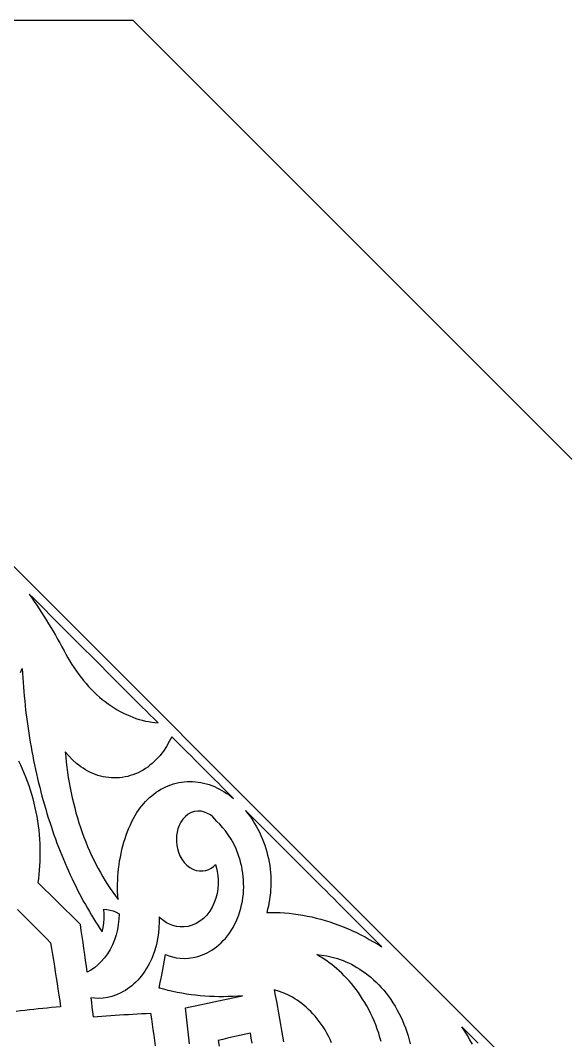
# Model space of a CAD drawing. Extents: x -535 to 1345, y -535 to 535.
# Drawn here: x 201.3 to 299.7, y 350.8 to 535 of the extents above; entities that cross this region are included whole.
import ezdxf

# ---------------------------------------------------------------- set-up
doc = ezdxf.new("R2010")
doc.units = 0
doc.layers.add('LAYER_1', color=18, linetype='CONTINUOUS')
doc.layers.add('LAYER_10', color=174, linetype='CONTINUOUS')

msp = doc.modelspace()

# ---------------------------------------------------------------- linework, layer by layer
at = {"layer": 'LAYER_1'}
for points in [[(-535, 0), (-535, -221.6), (-221.6, -535), (0, -535), (221.6, -535), (535, -221.6), (535, 0), (535, 221.6), (221.6, 535), (0, 535), (-221.6, 535), (-535, 221.6)], [(202.87, 431.41), (203.32, 430.75), (203.76, 430.1), (204.21, 429.45), (204.64, 428.78), (205.08, 428.12), (205.51, 427.45), (205.93, 426.77), (206.35, 426.09), (206.77, 425.4), (207.17, 424.71), (207.58, 424.01), (207.98, 423.31), (208.37, 422.61), (208.75, 421.9), (209.14, 421.19), (209.48, 420.56), (209.83, 419.92), (210.2, 419.31), (210.57, 418.69), (210.97, 418.1), (211.36, 417.5), (211.79, 416.93), (212.21, 416.36), (212.66, 415.82), (213.11, 415.28), (213.58, 414.76), (214.05, 414.25), (214.54, 413.77), (215.03, 413.3), (215.54, 412.85), (216.05, 412.41), (216.58, 412.01), (217.11, 411.6), (217.65, 411.24), (218.19, 410.87), (218.74, 410.55), (219.29, 410.23), (219.86, 409.95), (220.42, 409.67), (220.99, 409.43), (221.56, 409.2), (222.13, 409), (222.7, 408.81), (223.27, 408.66), (223.84, 408.51), (224.41, 408.4), (224.98, 408.29), (225.55, 408.23), (226.12, 408.16), (225.39, 408.89), (224.66, 409.61), (223.94, 410.34), (223.21, 411.07), (222.48, 411.79), (221.76, 412.52), (221.03, 413.24), (220.3, 413.97), (219.58, 414.7), (218.85, 415.42), (218.12, 416.15), (217.4, 416.88), (216.67, 417.6), (215.94, 418.33), (215.22, 419.06), (214.49, 419.78), (213.77, 420.51), (213.04, 421.24), (212.31, 421.96), (211.59, 422.69), (210.86, 423.42), (210.13, 424.14), (209.41, 424.87), (208.68, 425.59), (207.95, 426.32), (207.23, 427.05), (206.5, 427.77), (205.77, 428.5), (205.05, 429.23), (204.32, 429.95), (203.6, 430.68)], [(209.35, 402.94), (209.44, 402.01), (209.53, 401.09), (209.65, 400.16), (209.76, 399.23), (209.91, 398.31), (210.06, 397.39), (210.23, 396.47), (210.41, 395.55), (210.62, 394.64), (210.82, 393.72), (211.06, 392.82), (211.29, 391.92), (211.56, 391.04), (211.82, 390.15), (212.12, 389.28), (212.41, 388.42), (212.73, 387.57), (213.05, 386.72), (213.4, 385.89), (213.74, 385.06), (214.12, 384.26), (214.49, 383.46), (214.89, 382.68), (215.29, 381.91), (215.71, 381.16), (216.13, 380.41), (216.57, 379.69), (217.01, 378.98), (217.47, 378.29), (217.94, 377.61), (218.42, 376.96), (218.9, 376.31), (218.86, 376.99), (218.82, 377.67), (218.82, 378.37), (218.81, 379.06), (218.84, 379.76), (218.87, 380.46), (218.93, 381.16), (218.99, 381.86), (219.09, 382.55), (219.18, 383.25), (219.31, 383.94), (219.44, 384.62), (219.6, 385.3), (219.76, 385.97), (219.96, 386.63), (220.15, 387.28), (220.38, 387.92), (220.61, 388.55), (220.86, 389.16), (221.12, 389.77), (221.4, 390.35), (221.68, 390.93), (221.99, 391.47), (222.3, 392.02), (222.88, 392.84), (223.2, 393.23), (223.52, 393.62), (223.87, 393.99), (224.22, 394.36), (224.59, 394.7), (224.97, 395.03), (225.37, 395.34), (225.77, 395.65), (226.19, 395.92), (226.61, 396.19), (227.06, 396.42), (227.5, 396.65), (227.97, 396.84), (228.43, 397.02), (228.91, 397.17), (229.39, 397.31), (229.87, 397.41), (230.36, 397.5), (230.86, 397.55), (231.36, 397.6), (231.86, 397.6), (232.36, 397.6), (232.86, 397.55), (233.36, 397.5), (233.86, 397.4), (234.35, 397.31), (234.84, 397.17), (235.33, 397.03), (235.8, 396.85), (236.28, 396.67), (236.74, 396.46), (237.2, 396.24), (237.64, 395.99), (238.08, 395.73), (238.51, 395.45), (238.93, 395.17), (239.73, 394.55), (239.03, 395.24), (238.34, 395.94), (237.64, 396.64), (236.94, 397.33), (236.25, 398.03), (235.55, 398.72), (234.85, 399.42), (234.16, 400.12), (233.46, 400.81), (232.77, 401.51), (232.07, 402.21), (231.37, 402.9), (230.68, 403.6), (229.98, 404.29), (229.28, 404.99), (228.59, 405.69), (228.15, 404.8), (227.65, 403.93), (227.09, 403.09), (226.78, 402.69), (226.47, 402.29), (226.13, 401.92), (225.78, 401.54), (225.41, 401.19), (225.04, 400.84), (224.65, 400.53), (224.25, 400.21), (223.82, 399.94), (223.4, 399.66), (222.96, 399.42), (222.51, 399.18), (222.05, 398.99), (221.59, 398.8), (221.11, 398.66), (220.63, 398.51), (220.15, 398.42), (219.66, 398.32), (219.17, 398.28), (218.67, 398.23), (218.18, 398.24), (217.69, 398.24), (217.2, 398.3), (216.71, 398.35), (216.23, 398.46), (215.75, 398.56), (215.27, 398.71), (214.81, 398.86), (214.35, 399.06), (213.9, 399.25), (213.46, 399.48), (213.02, 399.72), (212.61, 399.99), (212.19, 400.25), (211.8, 400.55), (211.41, 400.85), (210.67, 401.51), (209.99, 402.21)], [(241.89, 392.39), (242.23, 391.95), (242.58, 391.5), (242.91, 391.02), (243.24, 390.55), (243.55, 390.03), (243.85, 389.52), (244.14, 388.98), (244.42, 388.44), (244.67, 387.87), (244.92, 387.31), (245.15, 386.72), (245.37, 386.13), (245.55, 385.52), (245.74, 384.91), (245.89, 384.29), (246.04, 383.67), (246.15, 383.04), (246.27, 382.41), (246.34, 381.78), (246.41, 381.14), (246.45, 380.51), (246.48, 379.88), (246.48, 379.26), (246.48, 378.64), (246.44, 378.03), (246.4, 377.41), (246.32, 376.82), (246.24, 376.22), (246.13, 375.65), (246.03, 375.07), (245.89, 374.52), (245.75, 373.97), (246.55, 373.97), (247.35, 373.97), (248.16, 373.93), (248.97, 373.88), (249.78, 373.8), (250.6, 373.72), (251.41, 373.6), (252.23, 373.47), (253.05, 373.31), (253.87, 373.15), (254.68, 372.94), (255.5, 372.74), (256.31, 372.49), (257.13, 372.25), (257.93, 371.97), (258.74, 371.68), (259.54, 371.36), (260.34, 371.04), (261.13, 370.68), (261.93, 370.32), (262.71, 369.93), (263.49, 369.53), (264.25, 369.1), (265.02, 368.67), (265.77, 368.21), (266.52, 367.75), (265.8, 368.48), (265.07, 369.2), (264.35, 369.92), (263.63, 370.65), (262.9, 371.37), (262.18, 372.1), (261.45, 372.82), (260.73, 373.55), (260, 374.27), (259.28, 375), (258.55, 375.72), (257.83, 376.45), (257.1, 377.17), (256.38, 377.9), (255.65, 378.62), (254.93, 379.35), (254.21, 380.07), (253.48, 380.79), (252.76, 381.52), (252.03, 382.24), (251.31, 382.97), (250.58, 383.69), (249.86, 384.42), (249.13, 385.14), (248.41, 385.87), (247.68, 386.59), (246.96, 387.32), (246.23, 388.04), (245.51, 388.77), (244.78, 389.49), (244.06, 390.22), (243.34, 390.94), (242.61, 391.66)]]:
    msp.add_lwpolyline(points, close=True, dxfattribs=at)
for points in [[(201.26, 417.3), (201.6, 417.98), (201.65, 417.15), (201.7, 416.32), (201.75, 415.49), (201.82, 414.65), (201.89, 413.82), (201.95, 412.99), (202.04, 412.16), (202.12, 411.32), (202.21, 410.49), (202.32, 409.66), (202.42, 408.83), (202.52, 408), (202.65, 407.17), (202.77, 406.34), (202.89, 405.51), (203.04, 404.69), (203.18, 403.86), (203.32, 403.04), (203.48, 402.22), (203.65, 401.4), (203.81, 400.59), (203.99, 399.77), (204.17, 398.96), (204.35, 398.15), (204.54, 397.35), (204.74, 396.55), (204.94, 395.75), (205.16, 394.96), (205.37, 394.17), (205.59, 393.38), (205.83, 392.6), (206.06, 391.82), (206.29, 391.04), (206.55, 390.28), (206.8, 389.51), (207.05, 388.75), (207.32, 387.99), (207.59, 387.24), (207.86, 386.49), (208.14, 385.76), (208.43, 385.02), (208.72, 384.29), (209.02, 383.57), (209.32, 382.85), (209.62, 382.14), (209.94, 381.44), (210.26, 380.74), (210.58, 380.04), (210.91, 379.36), (211.25, 378.68), (211.58, 378), (211.93, 377.34), (212.28, 376.68), (212.62, 376.02), (212.99, 375.38), (213.35, 374.74), (213.71, 374.1), (214.09, 373.48), (214.46, 372.86), (214.84, 372.24), (215.23, 371.65), (215.61, 371.05), (216, 370.45), (216.19, 371.24), (216.31, 372.05), (216.38, 372.88), (216.38, 373.71), (216.32, 374.54), (216.89, 374.5), (217.46, 374.39), (218.02, 374.22), (218.57, 373.98), (219.09, 373.68), (219.05, 372.74), (218.94, 371.8), (218.77, 370.85), (218.53, 369.91), (218.23, 369), (217.87, 368.11), (217.44, 367.27), (216.97, 366.48), (216.44, 365.74), (215.87, 365.08), (215.26, 364.48), (214.63, 363.96), (213.99, 363.52), (213.33, 363.16), (213.18, 364.23), (213.03, 365.31), (212.88, 366.39), (212.72, 367.47), (212.57, 368.55), (212.41, 369.63), (212.25, 370.72), (212.09, 371.8), (211.46, 372.43), (210.82, 373.06), (210.18, 373.68), (209.55, 374.31), (208.91, 374.93), (208.28, 375.56), (207.64, 376.18), (207, 376.81), (206.37, 377.44), (205.73, 378.06), (205.1, 378.69), (204.46, 379.31), (204.56, 380.07), (204.65, 380.82), (204.72, 381.6), (204.78, 382.37), (204.81, 383.16), (204.85, 383.95), (204.85, 384.75), (204.84, 385.55), (204.81, 386.36), (204.77, 387.17), (204.7, 387.98), (204.63, 388.8), (204.52, 389.62), (204.41, 390.43), (204.27, 391.25), (204.13, 392.06), (203.95, 392.87), (203.77, 393.68), (203.55, 394.47), (203.34, 395.27), (203.09, 396.05), (202.84, 396.83), (202.56, 397.59), (202.27, 398.36), (201.96, 399.1), (201.65, 399.83), (201.31, 400.55), (200.96, 401.26)], [(231.78, 350.24), (231.67, 351.31), (231.56, 352.39), (231.45, 353.47), (231.33, 354.56), (231.22, 355.64), (231.1, 356.72), (231.94, 356.91), (232.79, 357.1), (233.64, 357.29), (234.49, 357.47), (235.34, 357.66), (236.19, 357.84), (237.05, 358.02), (237.9, 358.2), (238.76, 358.38), (239.62, 358.55), (240.48, 358.73), (241.35, 358.9), (240.5, 358.84), (239.65, 358.78), (238.8, 358.76), (237.96, 358.74), (237.11, 358.75), (236.27, 358.76), (235.42, 358.8), (234.58, 358.84), (233.74, 358.92), (232.9, 359), (232.07, 359.11), (231.24, 359.22), (230.41, 359.37), (229.59, 359.52), (228.77, 359.7), (227.95, 359.88), (227.14, 360.09), (226.34, 360.3), (226.52, 361.31), (226.71, 362.31), (226.89, 363.32), (227.09, 364.33), (227.28, 365.33), (227.48, 366.34), (228.07, 366.12), (228.71, 365.93), (229.38, 365.79), (230.09, 365.7), (230.84, 365.66), (231.62, 365.69), (232.44, 365.8), (233.27, 365.99), (234.13, 366.28), (234.56, 366.47), (234.99, 366.67), (235.42, 366.91), (235.85, 367.16), (236.27, 367.46), (236.69, 367.76), (237.1, 368.11), (237.51, 368.47), (237.89, 368.88), (238.28, 369.28), (238.64, 369.75), (239, 370.21), (239.32, 370.72), (239.65, 371.22), (239.93, 371.77), (240.22, 372.33), (240.46, 372.91), (240.69, 373.5), (240.88, 374.11), (241.07, 374.72), (241.21, 375.36), (241.35, 375.99), (241.43, 376.63), (241.52, 377.27), (241.55, 377.91), (241.58, 378.55), (241.57, 379.18), (241.55, 379.81), (241.49, 380.43), (241.43, 381.05), (241.33, 381.64), (241.22, 382.24), (241.08, 382.8), (240.94, 383.37), (240.6, 384.44), (240.2, 385.43), (239.77, 386.36), (239.29, 387.21), (238.8, 387.98), (238.29, 388.69), (237.77, 389.32), (237.25, 389.89), (236.73, 390.39), (236.39, 390.8), (236, 391.19), (235.56, 391.55), (235.06, 391.85), (234.51, 392.08), (233.93, 392.22), (233.32, 392.26), (232.71, 392.18), (232.12, 391.99), (231.56, 391.69), (231.05, 391.29), (230.6, 390.8), (230.23, 390.25), (229.93, 389.67), (229.71, 389.06), (229.56, 388.46), (229.46, 387.86), (229.43, 387.3), (229.43, 386.72), (229.49, 386.12), (229.61, 385.48), (229.8, 384.84), (230.07, 384.19), (230.41, 383.57), (230.82, 383), (231.3, 382.49), (231.84, 382.07), (232.41, 381.75), (233.01, 381.54), (233.61, 381.44), (234.19, 381.45), (234.75, 381.55), (235.26, 381.73), (235.72, 381.98), (236.13, 382.27), (236.48, 382.6), (236.66, 381.98), (236.8, 381.32), (236.91, 380.6), (236.97, 379.85), (236.97, 379.06), (236.91, 378.24), (236.77, 377.4), (236.56, 376.56), (236.27, 375.73), (235.89, 374.93), (235.44, 374.18), (234.91, 373.49), (234.31, 372.88), (233.66, 372.36), (232.97, 371.95), (232.25, 371.64), (231.53, 371.44), (230.81, 371.34), (230.11, 371.34), (229.43, 371.43), (228.8, 371.59), (228.2, 371.82), (227.65, 372.1), (227.15, 372.43), (226.69, 372.79), (226.29, 373.17), (226.31, 372.21), (226.28, 371.22), (226.19, 370.22), (226.04, 369.2), (225.82, 368.17), (225.54, 367.16), (225.18, 366.15), (224.97, 365.67), (224.76, 365.18), (224.52, 364.71), (224.27, 364.24), (223.99, 363.79), (223.72, 363.34), (223.41, 362.93), (223.1, 362.51), (222.77, 362.12), (222.44, 361.74), (222.08, 361.39), (221.73, 361.04), (221.36, 360.73), (220.98, 360.42), (220.59, 360.15), (220.21, 359.88), (219.81, 359.66), (219.41, 359.43), (218.6, 359.07), (217.79, 358.79), (216.99, 358.59), (216.2, 358.48), (215.42, 358.44), (214.68, 358.47), (213.95, 358.56), (214.07, 357.7), (214.18, 356.85), (214.29, 355.99), (214.4, 355.14), (215.19, 355.2), (215.98, 355.25), (216.77, 355.31), (217.57, 355.36), (218.36, 355.41), (219.16, 355.46), (219.96, 355.51), (220.75, 355.56), (221.55, 355.6), (222.36, 355.65), (223.16, 355.69), (223.97, 355.73), (224.77, 355.77), (224.92, 354.78), (225.06, 353.79), (225.2, 352.81), (225.34, 351.82), (225.48, 350.84), (225.62, 349.85)], [(200.73, 374.5), (201.4, 373.83), (202.06, 373.17), (202.73, 372.5), (203.39, 371.83), (204.06, 371.17), (204.73, 370.5), (205.39, 369.84), (206.06, 369.17), (206.72, 368.5), (206.89, 367.45), (207.06, 366.39), (207.23, 365.33), (207.4, 364.28), (207.56, 363.23), (207.72, 362.17), (207.88, 361.12), (208.04, 360.08), (208.2, 359.03), (208.36, 357.98), (208.51, 356.94), (207.7, 356.86), (206.9, 356.78), (206.09, 356.7), (205.29, 356.61), (204.48, 356.53), (203.68, 356.44), (202.88, 356.35), (202.08, 356.26), (201.29, 356.17), (200.49, 356.08)], [(266.39, 350.64), (266.17, 351.41), (265.95, 352.17), (265.69, 352.91), (265.43, 353.65), (265.13, 354.36), (264.83, 355.07), (264.5, 355.75), (264.17, 356.43), (263.81, 357.07), (263.45, 357.71), (263.06, 358.32), (262.68, 358.92), (262.28, 359.49), (261.87, 360.05), (261.45, 360.58), (261.03, 361.11), (260.6, 361.6), (260.16, 362.08), (259.72, 362.53), (259.28, 362.98), (258.83, 363.39), (258.38, 363.8), (257.93, 364.17), (257.48, 364.54), (257.03, 364.88), (256.57, 365.21), (256.12, 365.51), (255.67, 365.81), (255.23, 366.07), (254.78, 366.34), (255.68, 366.26), (256.6, 366.12), (257.07, 366.02), (257.55, 365.91), (258.04, 365.77), (258.52, 365.64), (259.02, 365.46), (259.51, 365.28), (260.01, 365.07), (260.51, 364.85), (261.02, 364.59), (261.52, 364.33), (262.03, 364.03), (262.53, 363.73), (263.03, 363.38), (263.53, 363.04), (264.03, 362.65), (264.52, 362.25), (265, 361.82), (265.48, 361.38), (265.95, 360.9), (266.41, 360.42), (266.86, 359.9), (267.3, 359.38), (267.72, 358.82), (268.14, 358.25), (268.52, 357.65), (268.91, 357.06), (269.26, 356.42), (269.62, 355.79), (269.93, 355.13), (270.25, 354.47), (270.52, 353.78), (270.79, 353.1), (271.02, 352.4), (271.25, 351.69), (271.43, 350.98), (271.61, 350.26)], [(257.45, 350.43), (257.19, 351.04), (256.89, 351.62), (256.59, 352.19), (256.27, 352.74), (255.94, 353.28), (255.58, 353.78), (255.23, 354.29), (254.85, 354.75), (254.48, 355.22), (254.08, 355.64), (253.69, 356.07), (253.29, 356.45), (252.88, 356.83), (252.47, 357.17), (252.05, 357.52), (251.63, 357.82), (251.21, 358.12), (250.79, 358.38), (250.37, 358.64), (249.53, 359.08), (248.71, 359.46), (247.89, 359.76), (247.09, 360), (247.29, 358.95), (247.48, 357.9), (247.67, 356.85), (247.86, 355.8), (248.04, 354.75), (248.23, 353.71), (248.41, 352.67), (248.6, 351.62), (248.78, 350.58)], [(243.1, 350.33), (242.94, 351.26), (242.78, 352.19), (241.95, 352.01), (241.11, 351.82), (240.28, 351.62), (239.45, 351.43), (238.63, 351.24), (237.8, 351.04), (236.98, 350.84), (237.13, 349.81)], [(282.9, 350.16), (282.43, 350.95), (281.97, 351.74), (281.48, 352.51), (280.99, 353.29), (281.73, 352.55), (282.47, 351.81), (283.2, 351.07), (283.94, 350.33)]]:
    msp.add_lwpolyline(points, dxfattribs=at)
at = {"layer": 'LAYER_10'}
msp.add_lwpolyline([(-450, 0), (-450, -186.4), (-186.4, -450), (0, -450), (186.4, -450), (450, -186.4), (450, 0), (450, 186.4), (186.4, 450), (0, 450), (-186.4, 450), (-450, 186.4)], close=True, dxfattribs=at)

doc.saveas('drawing.dxf')
